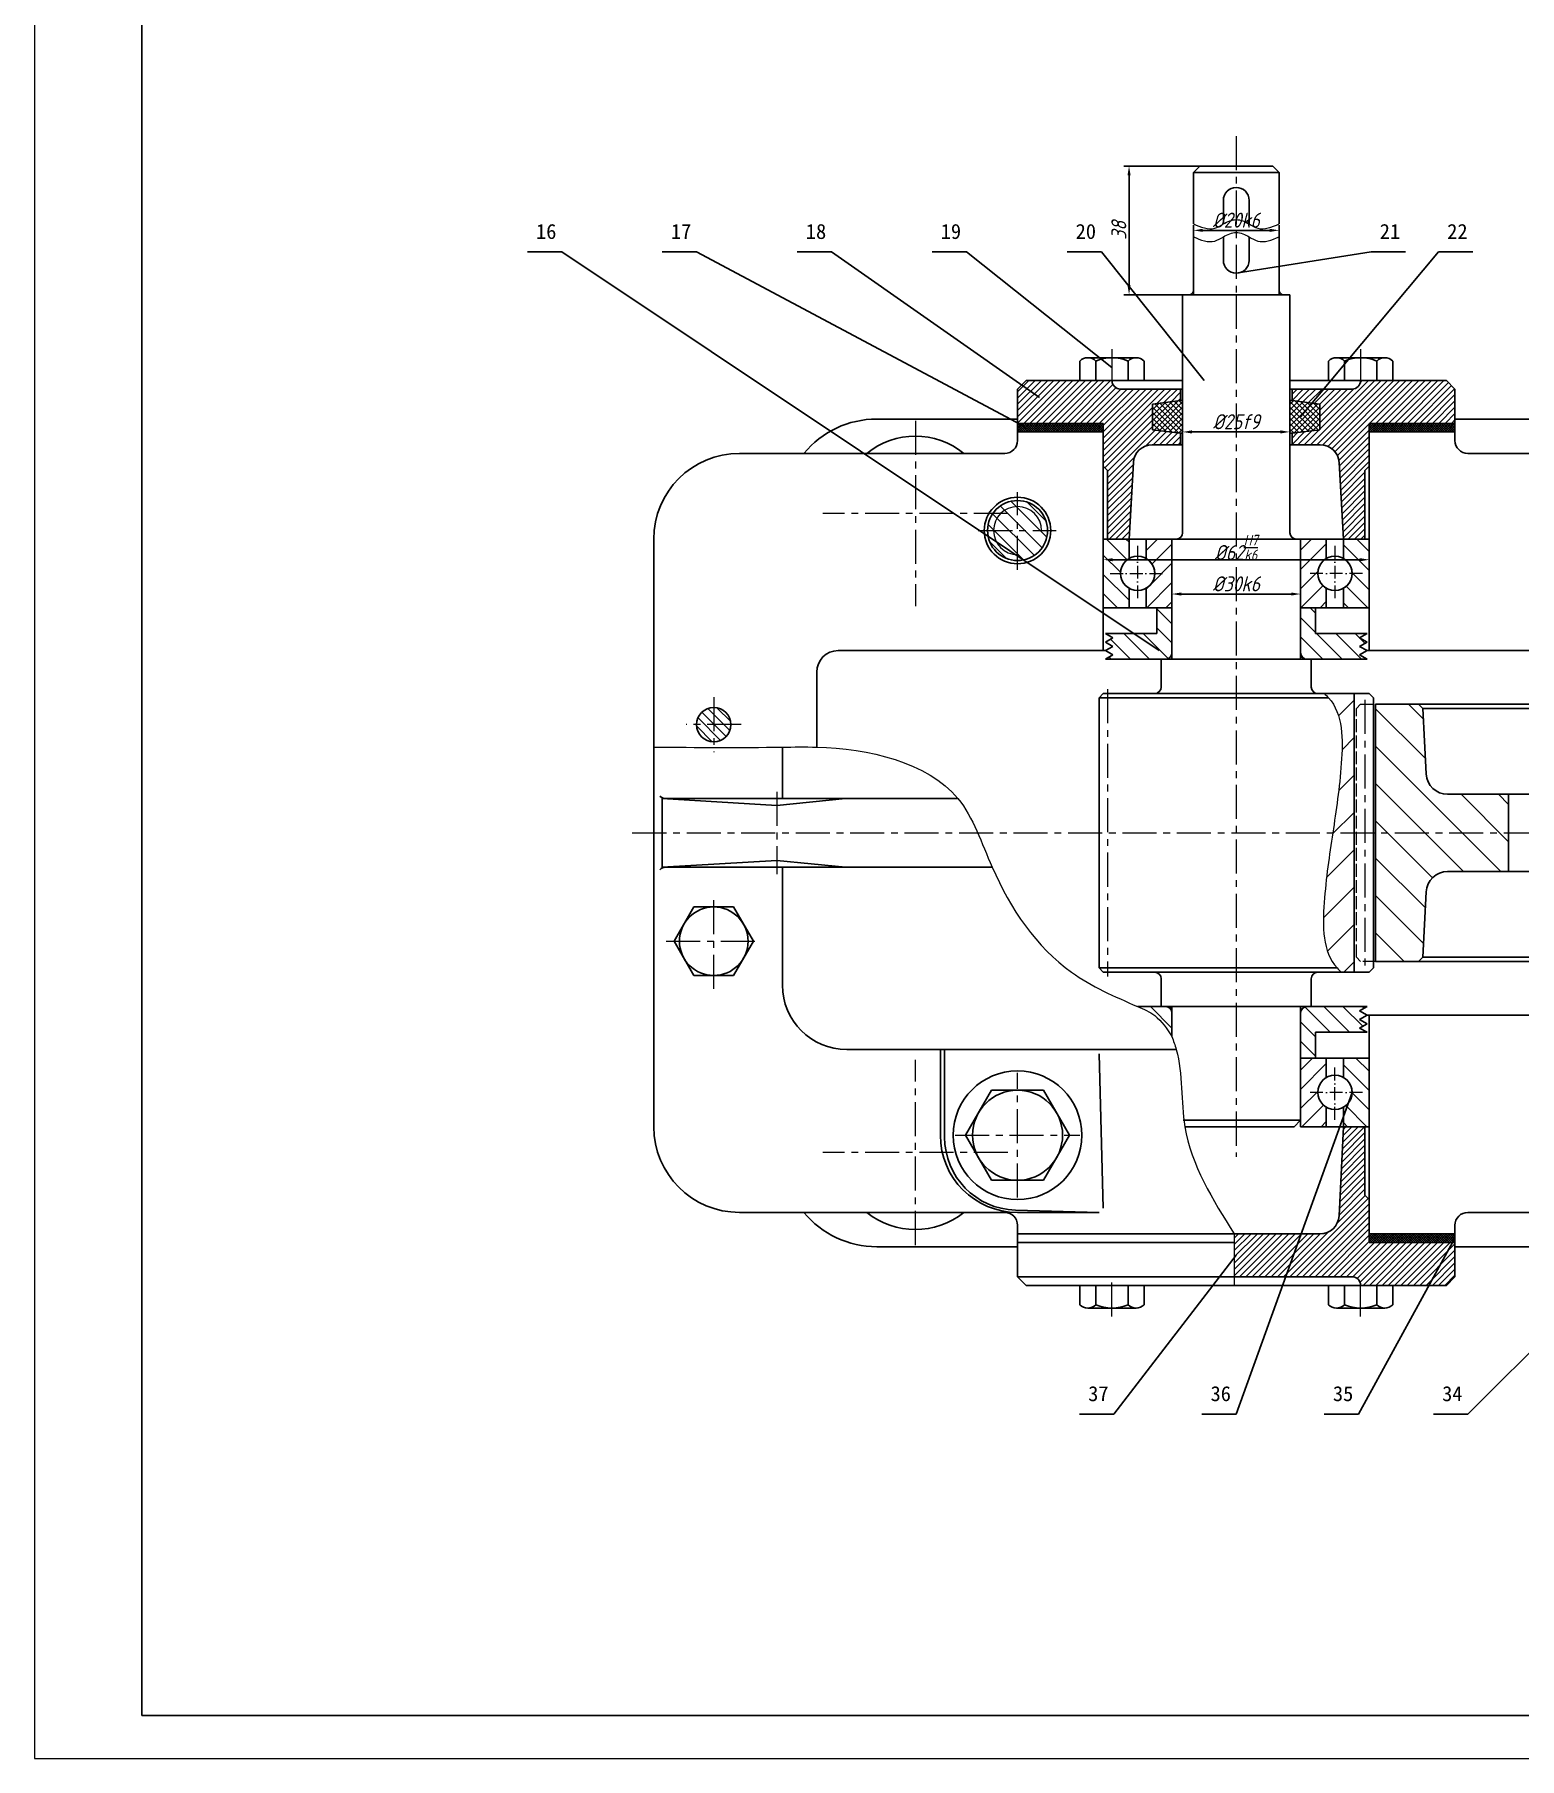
# Model space of a CAD drawing. Header units: millimetres. Extents: x 0 to 1189, y 0 to 841.
# Drawn here: x 0 to 346.3, y 0 to 402 of the extents above; entities that cross this region are included whole.
import ezdxf

# ---------------------------------------------------------------- set-up
doc = ezdxf.new("R2010")
doc.units = ezdxf.units.MM
doc.header["$LTSCALE"] = 0.25
for name, pattern in [('ACAD_ISO02W100', [15, 12, -3]), ('ACAD_ISO10W100', [18, 12, -3, 0, -3]), ('CENTER', [50.8, 31.75, -6.35, 6.35, -6.35])]:
    doc.linetypes.add(name, pattern=pattern)
for name, color, linetype, lineweight in [('中心线', 1, 'CENTER', 15), ('剖面线', 6, 'Continuous', 15), ('尺寸', 3, 'Continuous', 15), ('标注', 6, 'Continuous', 15), ('粗实线', 2, 'Continuous', 30), ('细实线', 7, 'Continuous', 15), ('虚线', 1, 'ACAD_ISO02W100', 15)]:
    doc.layers.add(name, color=color, linetype=linetype, lineweight=lineweight)
doc.styles.add('gbeitc', font='gbeitc.shx', dxfattribs={"bigfont": 'gbcbig.shx'})
doc.styles.get("Standard").update_dxf_attribs({"font": '宋体.ttf'})
doc.dimstyles.new('ISO-25', dxfattribs={"dimtxt": 3.5, "dimasz": 2.1875, "dimexe": 1.25, "dimexo": 0, "dimtad": 1, "dimdec": 3, "dimrnd": 0.01, "dimdsep": 46, "dimtxsty": 'gbeitc', "dimcen": 2.5, "dimadec": 0, "dimazin": 0, "dimtfac": 1, "dimtdec": 3, "dimtmove": 0, "dimatfit": 3, "dimfxl": 1, "dimarcsym": 0})

# ---------------------------------------------------------------- blocks, each defined once
blk = doc.blocks.new('*D933')
at = {"layer": 'Defpoints', "color": 0, "transparency": 16777216}
for p in [(249.23, 279.53), (311.23, 279.53), (311.23, 279.53)]:
    blk.add_point(p, dxfattribs=at)
at = {"layer": '尺寸', "color": 0, "lineweight": -2, "transparency": 16777216}
for p, q in [((249.23, 279.53), (249.23, 280.78)), ((251.41, 279.53), (309.04, 279.53)), ((311.23, 279.53), (311.23, 280.78))]:
    blk.add_line(p, q, dxfattribs=at)
at = {"layer": '尺寸', "color": 0, "transparency": 16777216}
for points in [[(251.41, 279.9), (251.41, 279.17), (249.23, 279.53)], [(309.04, 279.9), (309.04, 279.17), (311.23, 279.53)]]:
    blk.add_solid(points, dxfattribs=at)
at = {"layer": '尺寸', "color": 0, "transparency": 16777216, "insert": (280.23, 282.4), "char_height": 3.5, "attachment_point": 5, "style": 'gbeitc'}
blk.add_mtext('%%c62{\\H0.7x;\\SH7/k6;}', dxfattribs=at)
blk = doc.blocks.new('*D934')
at = {"layer": 'Defpoints', "color": 0, "transparency": 16777216}
for p in [(265.23, 271.53), (295.23, 271.53), (295.23, 271.53)]:
    blk.add_point(p, dxfattribs=at)
at = {"layer": '尺寸', "color": 0, "lineweight": -2, "transparency": 16777216}
for p, q in [((265.23, 271.53), (265.23, 272.78)), ((267.41, 271.53), (293.04, 271.53)), ((295.23, 271.53), (295.23, 272.78))]:
    blk.add_line(p, q, dxfattribs=at)
at = {"layer": '尺寸', "color": 0, "transparency": 16777216}
for points in [[(267.41, 271.9), (267.41, 271.17), (265.23, 271.53)], [(293.04, 271.9), (293.04, 271.17), (295.23, 271.53)]]:
    blk.add_solid(points, dxfattribs=at)
at = {"layer": '尺寸', "color": 0, "transparency": 16777216, "insert": (280.23, 273.91), "char_height": 3.5, "attachment_point": 5, "style": 'gbeitc'}
blk.add_mtext('%%c30k6', dxfattribs=at)
blk = doc.blocks.new('*D940')
at = {"layer": 'Defpoints', "color": 0, "transparency": 16777216}
for p in [(290.23, 356.33), (270.23, 341.33), (290.23, 341.33)]:
    blk.add_point(p, dxfattribs=at)
at = {"layer": '尺寸', "color": 0, "lineweight": -2, "transparency": 16777216}
for p, q in [((270.23, 341.33), (270.23, 357.58)), ((272.41, 356.33), (288.04, 356.33)), ((290.23, 341.33), (290.23, 357.58))]:
    blk.add_line(p, q, dxfattribs=at)
at = {"layer": '尺寸', "color": 0, "transparency": 16777216}
for points in [[(272.41, 356.7), (272.41, 355.97), (270.23, 356.33)], [(288.04, 356.7), (288.04, 355.97), (290.23, 356.33)]]:
    blk.add_solid(points, dxfattribs=at)
at = {"layer": '尺寸', "color": 0, "transparency": 16777216, "insert": (280.23, 358.71), "char_height": 3.5, "attachment_point": 5, "style": 'gbeitc'}
blk.add_mtext('%%c20k6', dxfattribs=at)
blk = doc.blocks.new('*D941')
at = {"layer": 'Defpoints', "color": 0, "transparency": 16777216}
for p in [(255.23, 371.33), (280.23, 371.33), (280.23, 341.33)]:
    blk.add_point(p, dxfattribs=at)
at = {"layer": '尺寸', "color": 0, "lineweight": -2, "transparency": 16777216}
for p, q in [((280.23, 371.33), (253.98, 371.33)), ((255.23, 343.52), (255.23, 369.15)), ((280.23, 341.33), (253.98, 341.33))]:
    blk.add_line(p, q, dxfattribs=at)
at = {"layer": '尺寸', "color": 0, "transparency": 16777216}
for points in [[(254.86, 369.15), (255.59, 369.15), (255.23, 371.33)], [(254.86, 343.52), (255.59, 343.52), (255.23, 341.33)]]:
    blk.add_solid(points, dxfattribs=at)
at = {"layer": '尺寸', "color": 0, "transparency": 16777216, "insert": (252.85, 356.33), "char_height": 3.5, "attachment_point": 5, "rotation": 90, "style": 'gbeitc'}
blk.add_mtext('38', dxfattribs=at)
blk = doc.blocks.new('*D944')
at = {"layer": 'Defpoints', "color": 0, "transparency": 16777216}
for p in [(267.73, 309.33), (292.73, 309.33), (292.73, 309.33)]:
    blk.add_point(p, dxfattribs=at)
at = {"layer": '尺寸', "color": 0, "lineweight": -2, "transparency": 16777216}
for p, q in [((267.73, 309.33), (267.73, 310.58)), ((292.73, 309.33), (292.73, 310.58)), ((269.91, 309.33), (290.54, 309.33))]:
    blk.add_line(p, q, dxfattribs=at)
at = {"layer": '尺寸', "color": 0, "transparency": 16777216}
for points in [[(269.91, 309.7), (269.91, 308.97), (267.73, 309.33)], [(290.54, 309.7), (290.54, 308.97), (292.73, 309.33)]]:
    blk.add_solid(points, dxfattribs=at)
at = {"layer": '尺寸', "color": 0, "transparency": 16777216, "insert": (280.23, 311.71), "char_height": 3.5, "attachment_point": 5, "style": 'gbeitc'}
blk.add_mtext('%%c25f9', dxfattribs=at)

msp = doc.modelspace()

# ---------------------------------------------------------------- hatches: boundary and pattern name
at = {"layer": '剖面线'}
h = msp.add_hatch(dxfattribs=at)
h.set_pattern_fill('ANSI31', color=256, scale=0.326667, style=0)
edge = h.paths.add_edge_path(flags=16)
edge.add_line((267.2267, 319.3333), (253.2267, 319.3333))
edge.add_arc((253.2267, 321.3333), 2, 180, 270, ccw=False)
edge.add_line((251.2267, 321.3333), (231.2267, 321.3333))
edge.add_line((231.2267, 321.3333), (229.2267, 319.3333))
edge.add_line((229.2267, 319.3333), (229.2267, 311.3333))
edge.add_line((229.2267, 311.3333), (243.7267, 311.3333))
edge.add_line((243.7267, 311.3333), (249.2267, 311.3333))
edge.add_line((249.2267, 311.3333), (249.2267, 301.3333))
edge.add_line((249.2267, 301.3333), (250.2267, 300.3333))
edge.add_line((250.2267, 300.3333), (250.2267, 284.3333))
edge.add_line((250.2267, 284.3333), (255.2267, 284.3333))
edge.add_line((255.2267, 284.3333), (256.2408, 302.1829))
edge.add_arc((260.6338, 301.9333), 4.4, 90, 176.748054, ccw=False)
edge.add_line((260.6338, 306.3333), (267.2267, 306.3333))
edge.add_line((267.2267, 306.3333), (267.2267, 309.0352))
edge.add_line((267.2267, 309.0352), (260.7267, 309.8333))
edge.add_line((260.7267, 309.8333), (260.7267, 315.8333))
edge.add_line((260.7267, 315.8333), (267.2267, 316.6314))
edge.add_line((267.2267, 316.6314), (267.2267, 319.3333))
h = msp.add_hatch(dxfattribs=at)
h.set_pattern_fill('ANSI31', color=256, scale=0.326667, style=0)
edge = h.paths.add_edge_path(flags=16)
edge.add_line((293.2267, 319.3333), (307.2267, 319.3333))
edge.add_arc((307.2267, 321.3333), 2, 270, 360)
edge.add_line((309.2267, 321.3333), (329.2267, 321.3333))
edge.add_line((329.2267, 321.3333), (331.2267, 319.3333))
edge.add_line((331.2267, 319.3333), (331.2267, 311.3333))
edge.add_line((331.2267, 311.3333), (316.7267, 311.3333))
edge.add_line((316.7267, 311.3333), (311.2267, 311.3333))
edge.add_line((311.2267, 311.3333), (311.2267, 301.3333))
edge.add_line((311.2267, 301.3333), (310.2267, 300.3333))
edge.add_line((310.2267, 300.3333), (310.2267, 284.3333))
edge.add_line((310.2267, 284.3333), (305.2267, 284.3333))
edge.add_line((305.2267, 284.3333), (304.2125, 302.1829))
edge.add_arc((299.8196, 301.9333), 4.4, 3.251946, 90)
edge.add_line((299.8196, 306.3333), (293.2267, 306.3333))
edge.add_line((293.2267, 306.3333), (293.2267, 309.0352))
edge.add_line((293.2267, 309.0352), (299.7267, 309.8333))
edge.add_line((299.7267, 309.8333), (299.7267, 315.8333))
edge.add_line((299.7267, 315.8333), (293.2267, 316.6314))
edge.add_line((293.2267, 316.6314), (293.2267, 319.3333))
h = msp.add_hatch(dxfattribs=at)
h.set_pattern_fill('ANSI37', color=256, scale=0.285, style=0)
h.paths.add_polyline_path([(260.7267, 315.8333), (267.2267, 316.6314), (267.7267, 316.6314), (267.7267, 309.0352), (267.2267, 309.0352), (260.7267, 309.8333)], flags=16)
h = msp.add_hatch(dxfattribs=at)
h.set_pattern_fill('ANSI37', color=256, scale=0.285, style=0)
h.paths.add_polyline_path([(299.7267, 309.8333), (293.2267, 309.0352), (292.7267, 309.0352), (292.7267, 316.6314), (293.2267, 316.6314), (299.7267, 315.8333)], flags=16)
h = msp.add_hatch(dxfattribs=at)
h.set_pattern_fill('ANSI37', color=256, scale=0.117, style=0)
h.paths.add_polyline_path([(249.2267, 309.3333), (249.2267, 311.3333), (229.2267, 311.3333), (229.2267, 309.3333)], flags=16)
h = msp.add_hatch(dxfattribs=at)
h.set_pattern_fill('ANSI37', color=256, scale=0.117, style=0)
h.paths.add_polyline_path([(311.2267, 309.3333), (311.2267, 311.3333), (331.2267, 311.3333), (331.2267, 309.3333)], flags=16)
h = msp.add_hatch(dxfattribs=at)
h.set_pattern_fill('ANSI31', color=256, scale=0.8, angle=90, style=0)
edge = h.paths.add_edge_path(flags=16)
edge.add_arc((229.2267, 286.3333), 7, 0, 360)
h = msp.add_hatch(dxfattribs=at)
h.set_pattern_fill('ANSI31', color=256, scale=0.8, angle=90, style=0)
edge = h.paths.add_edge_path(flags=16)
edge.add_arc((229.2267, 286.3333), 7, 0, 360)
h = msp.add_hatch(dxfattribs=at)
h.set_pattern_fill('ANSI31', color=256, angle=90, style=0)
edge = h.paths.add_edge_path(flags=16)
edge.add_line((249.2268, 284.3333), (255.2267, 284.3333))
edge.add_line((255.2267, 284.3333), (255.2267, 279.7974))
edge.add_arc((257.2267, 276.3333), 4, 120, 240)
edge.add_line((255.2267, 272.8692), (255.2267, 268.3333))
edge.add_line((255.2267, 268.3333), (249.2268, 268.3333))
edge.add_arc((249.2268, 268.3334), 0.0001, 180, 270, ccw=False)
edge.add_line((249.2267, 268.3334), (249.2267, 284.3332))
edge.add_arc((249.2268, 284.3332), 0.0001, 90, 180, ccw=False)
h = msp.add_hatch(dxfattribs=at)
h.set_pattern_fill('ANSI31', color=256, style=0)
edge = h.paths.add_edge_path(flags=16)
edge.add_line((265.2266, 284.3333), (259.2267, 284.3333))
edge.add_line((259.2267, 284.3333), (259.2267, 279.7974))
edge.add_arc((257.2267, 276.3333), 4, -60, 60, ccw=False)
edge.add_line((259.2267, 272.8692), (259.2267, 268.3333))
edge.add_line((259.2267, 268.3333), (265.2266, 268.3333))
edge.add_arc((265.2266, 268.3334), 0.0001, 270, 360)
edge.add_line((265.2267, 268.3334), (265.2267, 284.3332))
edge.add_arc((265.2266, 284.3332), 0.0001, 0, 90)
h = msp.add_hatch(dxfattribs=at)
h.set_pattern_fill('ANSI31', color=256, style=0)
edge = h.paths.add_edge_path(flags=16)
edge.add_line((295.2268, 284.3333), (301.2267, 284.3333))
edge.add_line((301.2267, 284.3333), (301.2267, 279.7974))
edge.add_arc((303.2267, 276.3333), 4, 120, 240)
edge.add_line((301.2267, 272.8692), (301.2267, 268.3333))
edge.add_line((301.2267, 268.3333), (295.2268, 268.3333))
edge.add_arc((295.2268, 268.3334), 0.0001, 180, 270, ccw=False)
edge.add_line((295.2267, 268.3334), (295.2267, 284.3332))
edge.add_arc((295.2268, 284.3332), 0.0001, 90, 180, ccw=False)
h = msp.add_hatch(dxfattribs=at)
h.set_pattern_fill('ANSI31', color=256, angle=90, style=0)
edge = h.paths.add_edge_path(flags=16)
edge.add_line((311.2266, 284.3333), (305.2267, 284.3333))
edge.add_line((305.2267, 284.3333), (305.2267, 279.7974))
edge.add_arc((303.2267, 276.3333), 4, -60, 60, ccw=False)
edge.add_line((305.2267, 272.8692), (305.2267, 268.3333))
edge.add_line((305.2267, 268.3333), (311.2266, 268.3333))
edge.add_arc((311.2266, 268.3334), 0.0001, 270, 360)
edge.add_line((311.2267, 268.3334), (311.2267, 284.3332))
edge.add_arc((311.2266, 284.3332), 0.0001, 0, 90)
h = msp.add_hatch(dxfattribs=at)
h.set_pattern_fill('ANSI31', color=256, angle=90, style=0)
h.paths.add_polyline_path([(265.2267, 268.3333), (261.7267, 268.3333), (261.7267, 262.3333), (249.7267, 262.3333), (251.4587, 261.3333), (249.7267, 260.3333), (251.4587, 259.3333), (249.7267, 258.3333), (251.4587, 257.3333), (249.7267, 256.3333), (259.2267, 256.3333), (265.2267, 256.3333)], flags=16)
h = msp.add_hatch(dxfattribs=at)
h.set_pattern_fill('ANSI31', color=256, angle=90, style=0)
h.paths.add_polyline_path([(295.2267, 268.3333), (298.7267, 268.3333), (298.7267, 262.3333), (310.7267, 262.3333), (308.9946, 261.3333), (310.7267, 260.3333), (308.9946, 259.3333), (310.7267, 258.3333), (308.9946, 257.3333), (310.7267, 256.3333), (301.2267, 256.3333), (295.2267, 256.3333)], flags=16)
h = msp.add_hatch(dxfattribs=at)
h.set_pattern_fill('ANSI31', color=256, scale=1.94, style=0)
edge = h.paths.add_edge_path(flags=16)
edge.add_line((300.7267, 248.3333), (307.7267, 248.3333))
edge.add_line((307.7267, 248.3333), (307.7267, 183.3333))
edge.add_line((307.7267, 183.3333), (304.7267, 183.3333))
edge.add_spline(control_points=[(304.7267, 183.3333), (304.3837, 183.6607), (300.2709, 187.5854), (300.3907, 200.3892), (302.7267, 215.8333), (305.0627, 231.2775), (305.1824, 244.0813), (301.0697, 248.006), (300.7267, 248.3333)], knot_values=[0, 0, 0, 0, 1.41421356, 16.9564946, 33.32910893, 49.70172326, 65.24400431, 66.65821787, 66.65821787, 66.65821787, 66.65821787], degree=3, periodic=0)
h = msp.add_hatch(dxfattribs=at)
h.set_pattern_fill('ANSI31', color=256, scale=1.94, angle=90, style=0)
edge = h.paths.add_edge_path(flags=16)
edge.add_line((312.7267, 185.8333), (312.7267, 245.8333))
edge.add_line((312.7267, 245.8333), (322.7267, 245.8333))
edge.add_line((322.7267, 245.8333), (323.7267, 244.8333))
edge.add_line((323.7267, 244.8333), (324.5279, 229.5712))
edge.add_arc((329.5211, 229.8333), 5, 183.005269, 270)
edge.add_line((329.5211, 224.8333), (343.7267, 224.8333))
edge.add_line((343.7267, 224.8333), (343.7267, 206.8333))
edge.add_line((343.7267, 206.8333), (329.5211, 206.8333))
edge.add_arc((329.5211, 201.8333), 5, 90, 176.994731)
edge.add_line((324.5279, 202.0955), (323.7267, 186.8333))
edge.add_line((323.7267, 186.8333), (322.7267, 185.8333))
edge.add_line((322.7267, 185.8333), (312.7267, 185.8333))
h = msp.add_hatch(dxfattribs=at)
h.set_pattern_fill('ANSI31', color=256, scale=0.5, angle=90, style=0)
edge = h.paths.add_edge_path(flags=16)
edge.add_arc((158.3967, 241.0833), 4, 0, 360)
h = msp.add_hatch(dxfattribs=at)
h.set_pattern_fill('ANSI31', color=256, angle=90, style=0)
edge = h.paths.add_edge_path(flags=16)
edge.add_line((257.2267, 175.3333), (265.2267, 175.3333))
edge.add_line((265.2267, 175.3333), (265.2267, 168.3333))
edge.add_spline(control_points=[(265.2267, 168.3333), (264.0489, 170.1572), (262.03, 173.2837), (258.6394, 174.7305), (257.2267, 175.3333)], knot_values=[0, 0, 0, 0, 6.32534584, 10.84308864, 10.84308864, 10.84308864, 10.84308864], degree=3, periodic=0)
h = msp.add_hatch(dxfattribs=at)
h.set_pattern_fill('ANSI31', color=256, angle=90, style=0)
h.paths.add_polyline_path([(295.2267, 163.3333), (298.7267, 163.3333), (298.7267, 169.3333), (310.7267, 169.3333), (308.9946, 170.3333), (310.7267, 171.3333), (308.9946, 172.3333), (310.7267, 173.3333), (308.9946, 174.3333), (310.7267, 175.3333), (301.2267, 175.3333), (295.2267, 175.3333)], flags=16)
h = msp.add_hatch(dxfattribs=at)
h.set_pattern_fill('ANSI31', color=256, style=0)
edge = h.paths.add_edge_path(flags=16)
edge.add_line((295.2268, 147.3333), (301.2267, 147.3333))
edge.add_line((301.2267, 147.3333), (301.2267, 151.8692))
edge.add_arc((303.2267, 155.3333), 4, 120, 240, ccw=False)
edge.add_line((301.2267, 158.7974), (301.2267, 163.3333))
edge.add_line((301.2267, 163.3333), (295.2268, 163.3333))
edge.add_arc((295.2268, 163.3332), 0.0001, 90, 180)
edge.add_line((295.2267, 163.3332), (295.2267, 147.3334))
edge.add_arc((295.2268, 147.3334), 0.0001, 180, 270)
h = msp.add_hatch(dxfattribs=at)
h.set_pattern_fill('ANSI31', color=256, angle=90, style=0)
edge = h.paths.add_edge_path(flags=16)
edge.add_line((311.2266, 147.3333), (305.2267, 147.3333))
edge.add_line((305.2267, 147.3333), (305.2267, 151.8692))
edge.add_arc((303.2267, 155.3333), 4, 300, 420)
edge.add_line((305.2267, 158.7974), (305.2267, 163.3333))
edge.add_line((305.2267, 163.3333), (311.2266, 163.3333))
edge.add_arc((311.2266, 163.3332), 0.0001, 0, 90, ccw=False)
edge.add_line((311.2267, 163.3332), (311.2267, 147.3334))
edge.add_arc((311.2266, 147.3334), 0.0001, -90, 0, ccw=False)
h = msp.add_hatch(dxfattribs=at)
h.set_pattern_fill('ANSI31', color=256, scale=0.326667, style=0)
edge = h.paths.add_edge_path(flags=16)
edge.add_line((279.7677, 112.3333), (307.2267, 112.3333))
edge.add_arc((307.2267, 110.3333), 2, 0, 90, ccw=False)
edge.add_line((309.2267, 110.3333), (329.2267, 110.3333))
edge.add_line((329.2267, 110.3333), (331.2267, 112.3333))
edge.add_line((331.2267, 112.3333), (331.2267, 120.3333))
edge.add_line((331.2267, 120.3333), (316.7267, 120.3333))
edge.add_line((316.7267, 120.3333), (311.2267, 120.3333))
edge.add_line((311.2267, 120.3333), (311.2267, 130.3333))
edge.add_line((311.2267, 130.3333), (310.2267, 131.3333))
edge.add_line((310.2267, 131.3333), (310.2267, 147.3333))
edge.add_line((310.2267, 147.3333), (305.2267, 147.3333))
edge.add_line((305.2267, 147.3333), (304.1857, 126.5136))
edge.add_arc((299.7912, 126.7333), 4.4, 270, 357.137595, ccw=False)
edge.add_line((299.7912, 122.3333), (279.7677, 122.3333))
edge.add_line((279.7677, 122.3333), (279.7677, 112.3333))
h = msp.add_hatch(dxfattribs=at)
h.set_pattern_fill('ANSI37', color=256, scale=0.117, style=0)
h.paths.add_polyline_path([(311.2267, 122.3333), (311.2267, 120.3333), (331.2267, 120.3333), (331.2267, 122.3333)], flags=16)

# ---------------------------------------------------------------- linework, layer by layer
at = {"layer": '中心线'}
for p, q in [((280.2267, 378.3333), (280.2267, 341.3333)), ((280.2267, 341.3333), (280.2267, 140.3333)), ((251.2353, 328.6333), (251.2353, 319.3333)), ((309.218, 328.6333), (309.218, 319.3333)), ((205.3967, 311.9333), (205.3967, 268.7333)), ((229.2267, 277.1833), (229.2267, 295.3213)), ((229.2267, 277.1833), (229.2267, 295.3213)), ((226.9967, 290.3333), (183.7967, 290.3333)), ((220.0767, 286.3333), (238.2147, 286.3333)), ((220.0767, 286.3333), (238.2147, 286.3333)), ((250.2267, 249.3333), (250.2267, 182.3333)), ((158.3967, 247.4833), (158.3967, 234.6833)), ((310.2267, 246.8333), (310.2267, 184.8333)), ((164.7967, 241.0833), (151.9967, 241.0833)), ((173.1343, 225.4333), (173.1343, 206.2333)), ((139.3967, 215.8333), (639.2267, 215.8333)), ((158.3967, 179.4982), (158.3967, 201.6685)), ((147.3115, 190.5833), (169.4818, 190.5833)), ((205.3967, 119.7333), (205.3967, 162.9333)), ((229.2267, 130.7841), (229.2267, 159.8826)), ((214.6774, 145.3333), (243.7759, 145.3333)), ((226.9967, 141.3333), (183.7967, 141.3333)), ((251.2353, 103.0333), (251.2353, 112.3333)), ((309.218, 103.0333), (309.218, 112.3333))]:
    msp.add_line(p, q, dxfattribs=at)
at = {"layer": '中心线', "linetype": 'ACAD_ISO10W100'}
for p, q in [((257.2267, 282.7333), (257.2267, 269.9333)), ((303.2267, 282.7333), (303.2267, 269.9333)), ((250.8267, 276.3333), (263.6267, 276.3333)), ((309.6267, 276.3333), (296.8267, 276.3333)), ((303.2267, 148.9333), (303.2267, 161.7333)), ((309.6267, 155.3333), (296.8267, 155.3333))]:
    msp.add_line(p, q, dxfattribs=at)
at = {"layer": '粗实线'}
for p, q in [((25, 831), (25, 10)), ((270.2267, 369.8333), (271.7267, 371.3333)), ((271.7267, 371.3333), (288.7267, 371.3333)), ((288.7267, 371.3333), (290.2267, 369.8333)), ((270.2267, 357.8333), (270.2267, 369.8333)), ((270.2267, 369.8333), (290.2267, 369.8333)), ((290.2267, 369.8333), (290.2267, 357.8333)), ((277.2267, 363.3333), (277.2267, 357.8333)), ((283.2267, 363.3333), (283.2267, 357.8333)), ((270.2267, 342.3333), (270.2267, 354.8333)), ((277.2267, 349.3333), (277.2267, 354.8333)), ((283.2267, 349.3333), (283.2267, 354.8333)), ((290.2267, 342.3333), (290.2267, 354.8333)), ((267.7267, 285.8333), (267.7267, 341.3333)), ((267.7267, 341.3333), (292.7267, 341.3333)), ((292.7267, 341.3333), (292.7267, 285.8333)), ((243.7297, 321.3333), (243.7297, 325.8561)), ((256.8645, 326.6333), (245.6061, 326.6333)), ((247.4825, 321.3333), (247.4825, 325.8561)), ((254.9881, 321.3333), (254.9881, 325.8561)), ((258.7408, 321.3333), (258.7408, 325.8561)), ((301.7125, 321.3333), (301.7125, 325.8561)), ((314.8472, 326.6333), (303.5889, 326.6333)), ((305.4653, 321.3333), (305.4653, 325.8561)), ((312.9708, 321.3333), (312.9708, 325.8561)), ((316.7236, 321.3333), (316.7236, 325.8561)), ((231.2267, 321.3333), (229.2267, 319.3333)), ((229.2267, 319.3333), (229.2267, 311.3333)), ((251.2267, 321.3333), (231.2267, 321.3333)), ((251.2353, 321.3333), (243.7297, 321.3333)), ((251.2267, 321.3333), (267.7267, 321.3333)), ((251.2353, 321.3333), (258.7408, 321.3333)), ((267.2267, 319.3333), (253.2267, 319.3333)), ((267.2267, 319.3333), (267.2267, 316.6314)), ((267.2267, 319.3333), (267.7267, 319.3333)), ((309.2267, 321.3333), (292.7267, 321.3333)), ((293.2267, 319.3333), (292.7267, 319.3333)), ((293.2267, 319.3333), (307.2267, 319.3333)), ((293.2267, 316.6314), (293.2267, 319.3333)), ((309.218, 321.3333), (301.7125, 321.3333)), ((309.218, 321.3333), (316.7236, 321.3333)), ((309.2267, 321.3333), (329.2267, 321.3333)), ((329.2267, 321.3333), (331.2267, 319.3333)), ((331.2267, 319.3333), (331.2267, 311.3333)), ((267.2267, 316.6314), (260.7267, 315.8333)), ((260.7267, 315.8333), (267.2267, 316.6314)), ((260.7267, 315.8333), (260.7267, 309.8333)), ((260.7267, 309.8333), (260.7267, 315.8333)), ((267.2267, 316.6314), (267.7267, 316.6314)), ((267.7267, 316.6314), (267.7267, 309.0352)), ((292.7267, 309.0352), (292.7267, 316.6314)), ((292.7267, 316.6314), (293.2267, 316.6314)), ((299.7267, 315.8333), (293.2267, 316.6314)), ((293.2267, 316.6314), (299.7267, 315.8333)), ((299.7267, 309.8333), (299.7267, 315.8333)), ((299.7267, 315.8333), (299.7267, 309.8333)), ((229.2267, 312.3333), (196.3967, 312.3333)), ((229.2267, 311.3333), (243.7267, 311.3333)), ((249.2267, 311.3333), (229.2267, 311.3333)), ((229.2267, 311.3333), (229.2267, 309.3333)), ((243.7267, 311.3333), (249.2267, 311.3333)), ((249.2267, 311.3333), (249.2267, 301.3333)), ((249.2267, 309.3333), (249.2267, 311.3333)), ((260.7267, 309.8333), (267.2267, 309.0352)), ((267.2267, 309.0352), (260.7267, 309.8333)), ((293.2267, 309.0352), (299.7267, 309.8333)), ((299.7267, 309.8333), (293.2267, 309.0352)), ((316.7267, 311.3333), (311.2267, 311.3333)), ((311.2267, 311.3333), (311.2267, 301.3333)), ((311.2267, 309.3333), (311.2267, 311.3333)), ((311.2267, 311.3333), (331.2267, 311.3333)), ((331.2267, 311.3333), (316.7267, 311.3333)), ((331.2267, 312.3333), (384.7267, 312.3333)), ((331.2267, 311.3333), (331.2267, 309.3333)), ((249.2267, 309.3333), (229.2267, 309.3333)), ((229.2267, 307.3333), (229.2267, 309.3333)), ((229.2267, 309.3333), (249.2267, 309.3333)), ((249.2267, 258.3333), (249.2267, 309.3333)), ((260.6338, 306.3333), (267.2267, 306.3333)), ((267.2267, 309.0352), (267.2267, 306.3333)), ((267.7267, 309.0352), (267.2267, 309.0352)), ((267.2267, 306.3333), (267.7267, 306.3333)), ((293.2267, 309.0352), (292.7267, 309.0352)), ((293.2267, 306.3333), (292.7267, 306.3333)), ((293.2267, 306.3333), (293.2267, 309.0352)), ((299.8196, 306.3333), (293.2267, 306.3333)), ((331.2267, 309.3333), (311.2267, 309.3333)), ((311.2267, 258.3333), (311.2267, 309.3333)), ((311.2267, 309.3333), (331.2267, 309.3333)), ((331.2267, 309.3333), (331.2267, 307.3333)), ((164.3967, 304.3333), (186.8117, 304.3333)), ((226.2267, 304.3333), (186.8117, 304.3333)), ((256.2408, 302.1829), (255.2267, 284.3333)), ((304.2125, 302.1829), (305.2267, 284.3333)), ((334.2267, 304.3333), (381.7267, 304.3333)), ((249.2267, 301.3333), (250.2267, 300.3333)), ((250.2267, 300.3333), (250.2267, 284.3333)), ((311.2267, 301.3333), (310.2267, 300.3333)), ((310.2267, 300.3333), (310.2267, 284.3333)), ((144.3967, 284.3333), (144.3967, 235.8333)), ((249.2267, 284.3332), (249.2267, 268.3334)), ((265.2266, 284.3333), (249.2268, 284.3333)), ((249.2268, 284.3333), (255.2267, 284.3333)), ((250.2267, 284.3333), (255.2267, 284.3333)), ((255.2267, 284.3333), (255.2267, 279.7974)), ((265.2266, 284.3333), (259.2267, 284.3333)), ((259.2267, 284.3333), (259.2267, 279.7974)), ((265.2267, 257.8333), (265.2267, 284.3333)), ((265.2267, 284.3333), (295.2267, 284.3333)), ((265.2267, 268.3334), (265.2267, 284.3332)), ((295.2267, 284.3333), (295.2267, 257.8333)), ((295.2267, 268.3334), (295.2267, 284.3332)), ((295.2268, 284.3333), (311.2266, 284.3333)), ((295.2268, 284.3333), (301.2267, 284.3333)), ((301.2267, 284.3333), (301.2267, 279.7974)), ((311.2266, 284.3333), (305.2267, 284.3333)), ((305.2267, 284.3333), (305.2267, 279.7974)), ((310.2267, 284.3333), (305.2267, 284.3333)), ((311.2267, 284.3332), (311.2267, 268.3334)), ((255.2267, 272.8692), (255.2267, 268.3333)), ((259.2267, 272.8692), (259.2267, 268.3333)), ((301.2267, 272.8692), (301.2267, 268.3333)), ((305.2267, 272.8692), (305.2267, 268.3333)), ((249.2268, 268.3333), (265.2266, 268.3333)), ((255.2267, 268.3333), (249.2268, 268.3333)), ((259.2267, 268.3333), (265.2266, 268.3333)), ((265.2267, 268.3333), (261.7267, 268.3333)), ((261.7267, 268.3333), (261.7267, 262.3333)), ((265.2267, 256.3333), (265.2267, 268.3333)), ((295.2267, 268.3333), (298.7267, 268.3333)), ((295.2267, 256.3333), (295.2267, 268.3333)), ((311.2266, 268.3333), (295.2268, 268.3333)), ((301.2267, 268.3333), (295.2268, 268.3333)), ((298.7267, 268.3333), (298.7267, 262.3333)), ((305.2267, 268.3333), (311.2266, 268.3333)), ((261.7267, 262.3333), (249.7267, 262.3333)), ((249.7267, 262.3333), (251.4587, 261.3333)), ((251.4587, 261.3333), (249.7267, 260.3333)), ((298.7267, 262.3333), (310.7267, 262.3333)), ((310.7267, 262.3333), (308.9946, 261.3333)), ((308.9946, 261.3333), (310.7267, 260.3333)), ((187.3967, 258.3333), (249.2267, 258.3333)), ((249.2267, 258.3333), (249.7267, 258.3333)), ((249.7267, 260.3333), (251.4587, 259.3333)), ((251.4587, 259.3333), (249.7267, 258.3333)), ((249.7267, 258.3333), (251.4587, 257.3333)), ((251.4587, 257.3333), (249.7267, 256.3333)), ((310.7267, 260.3333), (308.9946, 259.3333)), ((308.9946, 259.3333), (310.7267, 258.3333)), ((310.7267, 258.3333), (308.9946, 257.3333)), ((308.9946, 257.3333), (310.7267, 256.3333)), ((311.2267, 258.3333), (310.7267, 258.3333)), ((311.2267, 258.3333), (404.7267, 258.3333)), ((182.3967, 235.8333), (182.3967, 253.3333)), ((249.7267, 256.3333), (259.2267, 256.3333)), ((259.2267, 256.3333), (259.2267, 256.3333)), ((259.2267, 256.3333), (265.2267, 256.3333)), ((262.7267, 249.8333), (262.7267, 256.3333)), ((262.7267, 256.3333), (297.7267, 256.3333)), ((301.2267, 256.3333), (295.2267, 256.3333)), ((297.7267, 256.3333), (297.7267, 249.8333)), ((310.7267, 256.3333), (301.2267, 256.3333)), ((301.2267, 256.3333), (301.2267, 256.3333)), ((249.2267, 248.3333), (248.2267, 247.3333)), ((248.2267, 247.3333), (248.2267, 184.3333)), ((301.7267, 247.3333), (248.2267, 247.3333)), ((311.2267, 248.3333), (249.2267, 248.3333)), ((300.7267, 248.3333), (307.7267, 248.3333)), ((307.7267, 248.3333), (307.7267, 183.3333)), ((312.2267, 247.3333), (311.2267, 248.3333)), ((312.2267, 184.3333), (312.2267, 247.3333)), ((312.7267, 185.8333), (312.7267, 245.8333)), ((312.7267, 245.8333), (322.7267, 245.8333)), ((322.7267, 245.8333), (323.7267, 244.8333)), ((322.7267, 245.8333), (409.2267, 245.8333)), ((324.5279, 229.5712), (323.7267, 244.8333)), ((323.7267, 244.8333), (408.2267, 244.8333)), ((144.3967, 147.3333), (144.3967, 235.8333)), ((174.3967, 235.8333), (174.3967, 223.8333)), ((146.3967, 207.8333), (146.3967, 223.8333)), ((173.1343, 222.2333), (146.3967, 223.8333)), ((147.2251, 223.8333), (215.3117, 223.8333)), ((173.1343, 222.2333), (189.1343, 223.8333)), ((329.5211, 224.8333), (343.7267, 224.8333)), ((343.7267, 224.8333), (343.7267, 206.8333)), ((343.7267, 224.8333), (386.7267, 224.8333)), ((173.1343, 209.4333), (146.3967, 207.8333)), ((173.1343, 209.4333), (189.1343, 207.8333)), ((147.2251, 207.8333), (223.3117, 207.8333)), ((174.3967, 180.3333), (174.3967, 207.8333)), ((329.5211, 206.8333), (343.7267, 206.8333)), ((343.7267, 206.8333), (386.7267, 206.8333)), ((324.5279, 202.0955), (323.7267, 186.8333)), ((153.7779, 198.5833), (149.1591, 190.5833)), ((163.0155, 198.5833), (153.7779, 198.5833)), ((167.6343, 190.5833), (163.0155, 198.5833)), ((149.1591, 190.5833), (153.7779, 182.5833)), ((163.0155, 182.5833), (167.6343, 190.5833)), ((312.7267, 185.8333), (322.7267, 185.8333)), ((322.7267, 185.8333), (323.7267, 186.8333)), ((322.7267, 185.8333), (409.2267, 185.8333)), ((323.7267, 186.8333), (408.2267, 186.8333)), ((153.7779, 182.5833), (163.0155, 182.5833)), ((248.2267, 184.3333), (249.2267, 183.3333)), ((303.7267, 184.3333), (248.2267, 184.3333)), ((249.2267, 183.3333), (311.2267, 183.3333)), ((262.7267, 181.8333), (262.7267, 175.3333)), ((297.7267, 175.3333), (297.7267, 181.8333)), ((307.7267, 183.3333), (304.7267, 183.3333)), ((311.2267, 183.3333), (312.2267, 184.3333)), ((257.2267, 175.3333), (265.2267, 175.3333)), ((262.7267, 175.3333), (297.7267, 175.3333)), ((265.2267, 175.3333), (265.2267, 168.3333)), ((265.2267, 173.8333), (265.2267, 168.3333)), ((301.2267, 175.3333), (295.2267, 175.3333)), ((295.2267, 175.3333), (295.2267, 163.3333)), ((295.2267, 173.8333), (295.2267, 148.8333)), ((310.7267, 175.3333), (301.2267, 175.3333)), ((301.2267, 175.3333), (301.2267, 175.3333)), ((308.9946, 174.3333), (310.7267, 175.3333)), ((310.7267, 173.3333), (308.9946, 174.3333)), ((308.9946, 172.3333), (310.7267, 173.3333)), ((311.2267, 173.3333), (310.7267, 173.3333)), ((311.2267, 173.3333), (311.2267, 122.3333)), ((311.2267, 173.3333), (404.7267, 173.3333)), ((298.7267, 163.3333), (298.7267, 169.3333)), ((298.7267, 169.3333), (310.7267, 169.3333)), ((310.7267, 171.3333), (308.9946, 172.3333)), ((308.9946, 170.3333), (310.7267, 171.3333)), ((310.7267, 169.3333), (308.9946, 170.3333)), ((189.3967, 165.3333), (266.2267, 165.3333)), ((211.2267, 145.3333), (211.2267, 165.3333)), ((212.2267, 144.8677), (212.2267, 165.3333)), ((248.2267, 164.3333), (249.2267, 128.3333)), ((295.2267, 163.3333), (298.7267, 163.3333)), ((295.2267, 163.3332), (295.2267, 147.3334)), ((311.2266, 163.3333), (295.2268, 163.3333)), ((301.2267, 163.3333), (295.2268, 163.3333)), ((301.2267, 158.7974), (301.2267, 163.3333)), ((305.2267, 158.7974), (305.2267, 163.3333)), ((305.2267, 163.3333), (311.2266, 163.3333)), ((311.2267, 147.3334), (311.2267, 163.3332)), ((223.1645, 155.8333), (217.1023, 145.3333)), ((235.2888, 155.8333), (223.1645, 155.8333)), ((241.351, 145.3333), (235.2888, 155.8333)), ((267.8267, 148.8333), (295.2267, 148.8333)), ((295.2267, 148.8333), (293.7267, 147.3333)), ((301.2267, 147.3333), (301.2267, 151.8692)), ((305.2267, 147.3333), (305.2267, 151.8692)), ((217.1023, 145.3333), (223.1645, 134.8333)), ((235.2888, 134.8333), (241.351, 145.3333)), ((268.2267, 147.3333), (293.7267, 147.3333)), ((295.2268, 147.3333), (311.2266, 147.3333)), ((295.2268, 147.3333), (301.2267, 147.3333)), ((304.1857, 126.5136), (305.2267, 147.3333)), ((310.2267, 147.3333), (305.2267, 147.3333)), ((311.2266, 147.3333), (305.2267, 147.3333)), ((310.2267, 131.3333), (310.2267, 147.3333)), ((223.1645, 134.8333), (235.2888, 134.8333)), ((311.2267, 130.3333), (310.2267, 131.3333)), ((311.2267, 120.3333), (311.2267, 130.3333)), ((164.3967, 127.3333), (186.8117, 127.3333)), ((226.2267, 127.3333), (186.8117, 127.3333)), ((228.7546, 127.8742), (248.2267, 127.3333)), ((229.2267, 127.3333), (248.2267, 127.3333)), ((334.2267, 127.3333), (381.7267, 127.3333)), ((229.2267, 124.3333), (229.2267, 122.3333)), ((279.7677, 122.3333), (229.2267, 122.3333)), ((229.2267, 122.3333), (229.2267, 112.3333)), ((299.7912, 122.3333), (279.7677, 122.3333)), ((311.2267, 122.3333), (311.2267, 120.3333)), ((331.2267, 122.3333), (311.2267, 122.3333)), ((311.2267, 122.3333), (331.2267, 122.3333)), ((331.2267, 122.3333), (331.2267, 124.3333)), ((331.2267, 120.3333), (331.2267, 122.3333)), ((229.2267, 119.3333), (196.3967, 119.3333)), ((229.2267, 120.3333), (279.7677, 120.3333)), ((316.7267, 120.3333), (311.2267, 120.3333)), ((311.2267, 120.3333), (331.2267, 120.3333)), ((331.2267, 120.3333), (316.7267, 120.3333)), ((331.2267, 112.3333), (331.2267, 120.3333)), ((331.2267, 119.3333), (384.7267, 119.3333)), ((229.2267, 112.3333), (231.2267, 110.3333)), ((229.2267, 112.3333), (279.7677, 112.3333)), ((231.2267, 110.3333), (309.2267, 110.3333)), ((251.2353, 110.3333), (243.7297, 110.3333)), ((243.7297, 110.3333), (243.7297, 105.8106)), ((247.4825, 110.3333), (247.4825, 105.8106)), ((251.2353, 110.3333), (258.7408, 110.3333)), ((254.9881, 110.3333), (254.9881, 105.8106)), ((258.7408, 110.3333), (258.7408, 105.8106)), ((279.7677, 112.3333), (307.2267, 112.3333)), ((309.218, 110.3333), (301.7125, 110.3333)), ((301.7125, 110.3333), (301.7125, 105.8106)), ((305.4653, 110.3333), (305.4653, 105.8106)), ((309.218, 110.3333), (316.7236, 110.3333)), ((309.2267, 110.3333), (329.2267, 110.3333)), ((312.9708, 110.3333), (312.9708, 105.8106)), ((316.7236, 110.3333), (316.7236, 105.8106)), ((329.2267, 110.3333), (331.2267, 112.3333)), ((245.6061, 105.0333), (256.8645, 105.0333)), ((303.5889, 105.0333), (314.8472, 105.0333)), ((25, 10), (1179, 10))]:
    msp.add_line(p, q, dxfattribs=at)
for centre, radius in [((229.2267, 286.3333), 7.75), ((229.2267, 286.3333), 7.75), ((229.2267, 286.3333), 7), ((229.2267, 286.3333), 7), ((257.2267, 276.3333), 4), ((303.2267, 276.3333), 4), ((158.3967, 241.0833), 4), ((158.3967, 190.5833), 8), ((229.2267, 145.3333), 15), ((303.2267, 155.3333), 4), ((229.2267, 145.3333), 10.5)]:
    msp.add_circle(centre, radius, dxfattribs=at)
for centre, radius, start, end in [((280.2267, 363.3333), 3, 0, 180), ((280.2267, 349.3333), 3, 180, 0), ((269.2267, 342.3333), 1, 270, 0), ((291.2267, 342.3333), 1, 180, 270), ((245.6061, 323.9797), 2.6536, 45, 135), ((251.2353, 317.1847), 9.4486, 66.598161, 113.401839), ((256.8645, 323.9797), 2.6536, 45, 135), ((303.5889, 323.9797), 2.6536, 45, 135), ((309.218, 317.1847), 9.4486, 66.598161, 113.401839), ((314.8472, 323.9797), 2.6536, 45, 135), ((253.2267, 321.3333), 2, 180, 270), ((307.2267, 321.3333), 2, 270, 0), ((196.3967, 290.3333), 22, 90, 140.477871), ((205.3967, 290.3333), 17.9977, 51.066741, 128.933259), ((226.2267, 307.3333), 3, 270, 0), ((260.6338, 301.9333), 4.4, 90, 176.748054), ((299.8196, 301.9333), 4.4, 3.251946, 90), ((334.2267, 307.3333), 3, 180, 270), ((164.3967, 284.3333), 20, 90, 180), ((266.2267, 285.8333), 1.5, 270, 0), ((294.2267, 285.8333), 1.5, 180, 270), ((249.2268, 284.3332), 0.0001, 90, 180), ((265.2266, 284.3332), 0.0001, 0, 90), ((295.2268, 284.3332), 0.0001, 90, 180), ((311.2266, 284.3332), 0.0001, 0, 90), ((249.2268, 268.3334), 0.0001, 180, 270), ((265.2266, 268.3334), 0.0001, 270, 0), ((295.2268, 268.3334), 0.0001, 180, 270), ((311.2266, 268.3334), 0.0001, 270, 0), ((187.3967, 253.3333), 5, 90, 180), ((263.7267, 257.8333), 1.5, 270, 0), ((296.7267, 257.8333), 1.5, 180, 270), ((261.2267, 249.8333), 1.5, 270, 0), ((299.2267, 249.8333), 1.5, 180, 270), ((329.5211, 229.8333), 5, 183.005269, 270), ((147.2251, 225.8333), 2, 225, 270), ((147.2251, 205.8333), 2, 90, 135), ((329.5211, 201.8333), 5, 90, 176.994731), ((261.2267, 181.8333), 1.5, 0, 90), ((299.2267, 181.8333), 1.5, 90, 180), ((189.3967, 180.3333), 15, 180, 270), ((263.7267, 173.8333), 1.5, 0, 90), ((296.7267, 173.8333), 1.5, 90, 180), ((295.2268, 163.3332), 0.0001, 90, 180), ((311.2266, 163.3332), 0.0001, 0, 90), ((164.3967, 147.3333), 20, 180, 270), ((229.2267, 145.3333), 18, 180, 270), ((229.2267, 144.8677), 17, 180, 268.40886), ((295.2268, 147.3334), 0.0001, 180, 270), ((311.2266, 147.3334), 0.0001, 270, 0), ((196.3967, 141.3333), 21.9996, 219.522129, 270), ((205.3967, 141.3333), 17.9977, 231.066741, 308.933259), ((226.2267, 124.3333), 3, 0, 90), ((299.7912, 126.7333), 4.4, 270, 357.137595), ((334.2267, 124.3333), 3, 90, 180), ((307.2267, 110.3333), 2, 0, 90), ((245.6061, 107.6869), 2.6536, 225, 315), ((251.2353, 114.482), 9.4486, 246.598161, 293.401839), ((256.8645, 107.6869), 2.6536, 225, 315), ((303.5889, 107.6869), 2.6536, 225, 315), ((309.218, 114.482), 9.4486, 246.598161, 293.401839), ((314.8472, 107.6869), 2.6536, 225, 315)]:
    msp.add_arc(centre, radius, start, end, dxfattribs=at)
at = {"layer": '细实线'}
for p, q in [((0, 841), (0, 0)), ((249.2267, 284.3332), (249.2267, 268.3334)), ((265.2267, 268.3334), (265.2267, 284.3332)), ((295.2267, 268.3334), (295.2267, 284.3332)), ((311.2267, 284.3332), (311.2267, 268.3334)), ((295.2267, 163.3332), (295.2267, 147.3334)), ((311.2267, 147.3334), (311.2267, 163.3332)), ((279.7677, 122.3333), (279.7677, 112.3333)), ((279.7677, 112.3333), (279.7677, 110.3333)), ((0, 0), (1189, 0))]:
    msp.add_line(p, q, dxfattribs=at)
for centre, radius, start, end in [((229.2267, 286.3333), 5.6, 0, 270), ((229.2267, 286.3333), 5.6, 0, 270), ((249.2268, 284.3332), 0.0001, 90, 180), ((265.2266, 284.3332), 0.0001, 0, 90), ((295.2268, 284.3332), 0.0001, 90, 180), ((311.2266, 284.3332), 0.0001, 0, 90), ((257.2267, 276.3333), 4, 120, 240), ((257.2267, 276.3333), 4, 300, 60), ((303.2267, 276.3333), 4, 120, 240), ((303.2267, 276.3333), 4, 300, 60), ((249.2268, 268.3334), 0.0001, 180, 270), ((265.2266, 268.3334), 0.0001, 270, 0), ((295.2268, 268.3334), 0.0001, 180, 270), ((311.2266, 268.3334), 0.0001, 270, 0), ((295.2268, 163.3332), 0.0001, 90, 180), ((311.2266, 163.3332), 0.0001, 0, 90), ((303.2267, 155.3333), 4, 120, 240), ((303.2267, 155.3333), 4, 300, 60), ((295.2268, 147.3334), 0.0001, 180, 270), ((311.2266, 147.3334), 0.0001, 270, 0)]:
    msp.add_arc(centre, radius, start, end, dxfattribs=at)
for points, knots in [([(270.2267, 357.8333), (271.9527, 357.1094), (274.4358, 356.068), (277.4614, 358.048), (280.2267, 359.2934), (282.9919, 358.048), (286.0176, 356.068), (288.5006, 357.1094), (290.2267, 357.8333)], [0, 0, 0, 0, 5.09901951, 7.33508749, 10.49736515, 13.65964281, 15.89571079, 20.9947303, 20.9947303, 20.9947303, 20.9947303]), ([(270.2267, 354.8333), (271.9527, 354.1094), (274.4358, 353.068), (277.4614, 355.048), (280.2267, 356.2934), (282.9919, 355.048), (286.0176, 353.068), (288.5006, 354.1094), (290.2267, 354.8333)], [0, 0, 0, 0, 5.09901951, 7.33508749, 10.49736515, 13.65964281, 15.89571079, 20.9947303, 20.9947303, 20.9947303, 20.9947303]), ([(300.7267, 248.3333), (301.0697, 248.006), (305.1824, 244.0813), (305.0627, 231.2775), (302.7267, 215.8333), (300.3907, 200.3892), (300.2709, 187.5854), (304.3837, 183.6607), (304.7267, 183.3333)], [0, 0, 0, 0, 1.41421356, 16.9564946, 33.32910893, 49.70172326, 65.24400431, 66.65821787, 66.65821787, 66.65821787, 66.65821787]), ([(144.3967, 235.8333), (154.4453, 235.7669), (167.1737, 235.6827), (191.1866, 236.1357), (215.2584, 230.9964), (224.0658, 203.3267), (236.9814, 184.1597), (251.856, 177.6748), (257.2267, 175.3333)], [0, 0, 0, 0, 30, 38, 73.03422933, 90.92277315, 121.63197739, 138.98593948, 138.98593948, 138.98593948, 138.98593948]), ([(257.2267, 175.3333), (258.6394, 174.7305), (262.03, 173.2837), (264.0489, 170.1572), (265.2267, 168.3333)], [0, 0, 0, 0, 4.5177428, 10.84308864, 10.84308864, 10.84308864, 10.84308864]), ([(265.2267, 168.3333), (265.5829, 167.3387), (267.9789, 160.6474), (266.3586, 143.6357), (274.7224, 130.3486), (279.7677, 122.3333)], [0, 0, 0, 0, 3.16227766, 21.27304794, 48.80838307, 48.80838307, 48.80838307, 48.80838307])]:
    msp.add_open_spline(points, degree=3, knots=knots, dxfattribs=at)
at = {"layer": '虚线'}
for p, q in [((308.2267, 244.8333), (309.2267, 245.8333)), ((309.2267, 245.8333), (312.7267, 245.8333)), ((308.2267, 186.8333), (308.2267, 244.8333)), ((309.2267, 185.8333), (308.2267, 186.8333)), ((312.7267, 185.8333), (309.2267, 185.8333))]:
    msp.add_line(p, q, dxfattribs=at)

# ---------------------------------------------------------------- texts
at = {"layer": '标注', "char_height": 3.5, "width": 10, "attachment_point": 1}
for s, insert in [('16', (116.9392, 357.8333)), ('18', (179.8542, 357.8333)), ('19', (211.3117, 357.8333)), ('20', (242.7692, 357.8333)), ('21', (313.6842, 357.8333)), ('22', (329.4129, 357.8333)), ('17', (148.3967, 357.8333)), ('37', (245.6937, 86.8333)), ('36', (274.2267, 86.8333)), ('35', (302.7597, 86.8333)), ('34', (328.2267, 86.8333))]:
    msp.add_mtext(s, dxfattribs=dict(at, insert=insert))

# ---------------------------------------------------------------- dimensions: what is measured, and where the dimension line sits
at = {"layer": '尺寸'}
dim = msp.add_linear_dim(base=(255.2267, 371.3333), p1=(280.2267, 341.3333), p2=(280.2267, 371.3333), angle=90, text='38', dimstyle='ISO-25', override={"dimtxt": 3.5, "dimdec": 3, "dimpost": '<>'}, dxfattribs=at)
dim.commit()
dim.dimension.update_dxf_attribs({"geometry": '*D941', "text_midpoint": (252.8517, 356.3333)})
for base, p1, p2, override, picture, middle in [((290.2267, 356.3333), (270.2267, 341.3333), (290.2267, 341.3333), {"dimtxt": 3.5, "dimdec": 3, "dimpost": '%%c<>k6'}, '*D940', (280.2267, 358.7083)), ((292.7267, 309.3333), (267.7267, 309.3333), (292.7267, 309.3333), {"dimtxt": 3.5, "dimdec": 3, "dimpost": '%%c<>f9'}, '*D944', (280.2267, 311.7083)), ((311.2267, 279.5333), (249.2267, 279.5333), (311.2267, 279.5333), {"dimtxt": 3.5, "dimdec": 3, "dimpost": '%%c<>{\\H0.7x;\\SH7/k6;}'}, '*D933', (280.2267, 282.4042)), ((295.2267, 271.5333), (265.2267, 271.5333), (295.2267, 271.5333), {"dimtxt": 3.5, "dimdec": 3, "dimpost": '%%c<>k6'}, '*D934', (280.2267, 273.9083))]:
    dim = msp.add_linear_dim(base=base, p1=p1, p2=p2, dimstyle='ISO-25', override=override, dxfattribs=at)
    dim.commit()
    dim.dimension.update_dxf_attribs({"geometry": picture, "text_midpoint": middle})

# ---------------------------------------------------------------- leaders
at = {"layer": '标注'}
for points in [[(262.2267, 258.3333), (122.9392, 351.3333), (114.9392, 351.3333)], [(231.2667, 310.3333), (154.3967, 351.3333), (146.3967, 351.3333)], [(234.3267, 317.3333), (185.8542, 351.3333), (177.8542, 351.3333)], [(251.2353, 324.3333), (217.3117, 351.3333), (209.3117, 351.3333)], [(272.7267, 321.3333), (248.7692, 351.3333), (240.7692, 351.3333)], [(280.2267, 346.3333), (311.6842, 351.3333), (319.6842, 351.3333)], [(295.2267, 312.8333), (327.4129, 351.3333), (335.4129, 351.3333)], [(427.7267, 173.3333), (334.2267, 80.3333), (326.2267, 80.3333)], [(307.2267, 155.3333), (280.2267, 80.3333), (272.2267, 80.3333)], [(331.2267, 121.3333), (308.7597, 80.3333), (300.7597, 80.3333)], [(280.2267, 117.3333), (251.6937, 80.3333), (243.6937, 80.3333)]]:
    msp.add_leader(points, dimstyle='ISO-25', override={"dimldrblk": 'None'}, dxfattribs=at)

doc.saveas('drawing.dxf')
